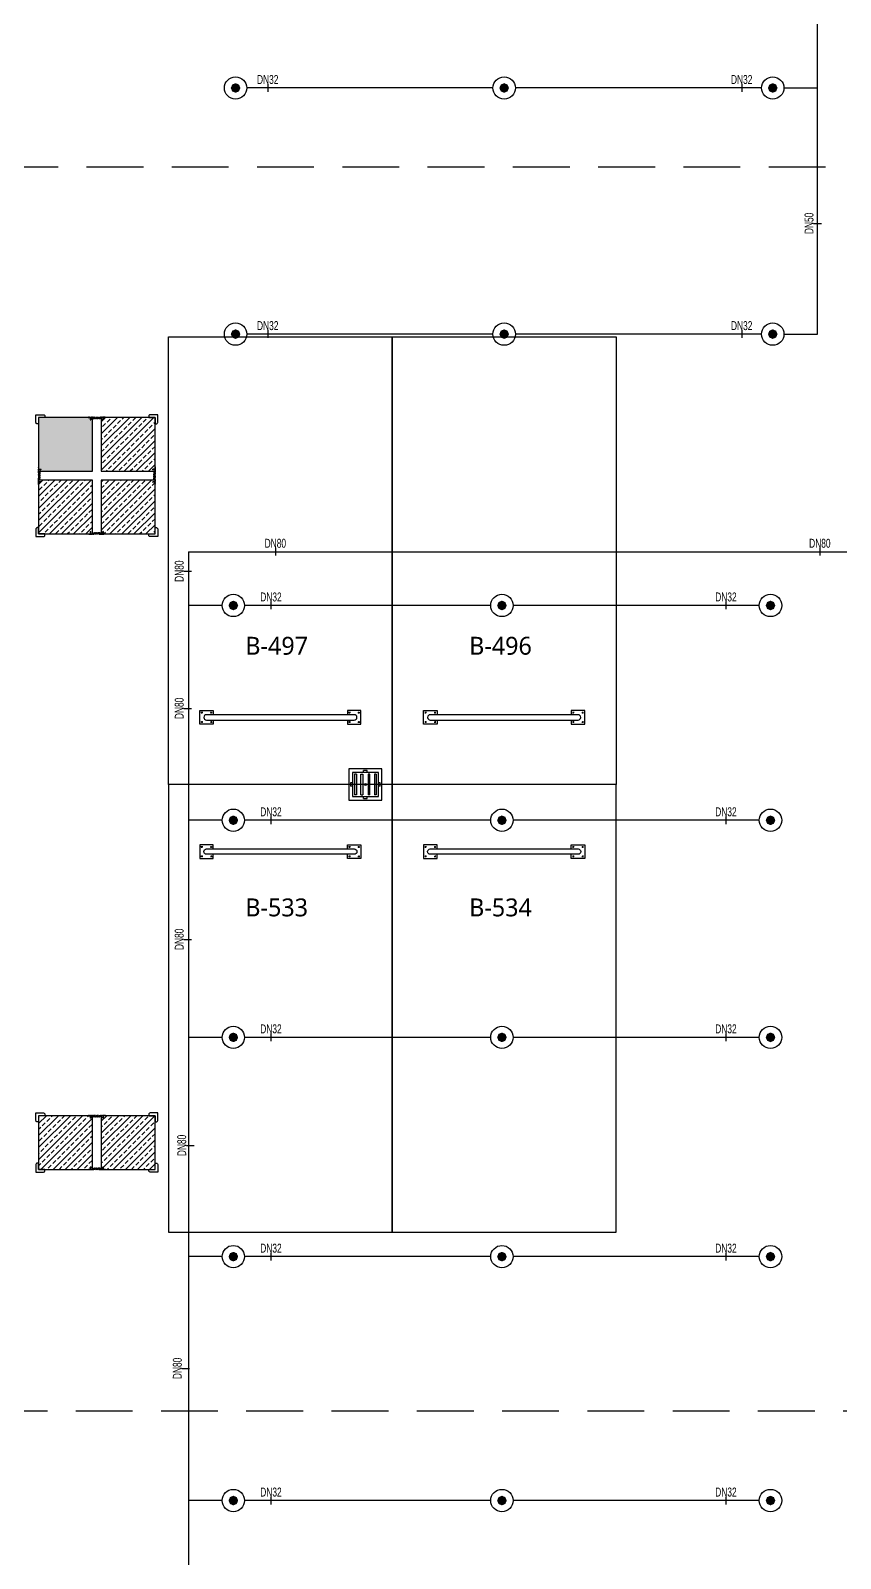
# Model space of a CAD drawing. Header units: millimetres. Extents: x -379292 to 1221486, y 92049 to 447512.
# Drawn here: x 351338 to 360384, y 156172 to 173242 of the extents above; entities that cross this region are included whole.
import ezdxf
from ezdxf.enums import TextEntityAlignment as Align

# ---------------------------------------------------------------- set-up
doc = ezdxf.new("R2010")
doc.units = ezdxf.units.MM
doc.linetypes.add('HIDDEN', pattern=[9.525, 6.35, -3.175])
for name, color, linetype in [('-M-YNGN-BORUID', 7, 'Continuous'), ('-M-YNGN-BORUUZUN', 7, 'Continuous'), ('-M-YNGN-BORUYUK', 7, 'Continuous'), ('-M-YNGN-SPR-YUK', 7, 'Continuous'), ('-M-YNGN-ZON4-CAP-', 7, 'Continuous'), ('-M-YNGN-ZON4-SPR-', 7, 'Continuous'), ('-M-YNGN-ZON6-CAP-', 7, 'Continuous'), ('-M-YNGN-ZON6-SPR-', 7, 'Continuous'), ('04_RAIN INLET', 51, 'Continuous'), ('05_DILATATION', 131, 'Continuous'), ('05_HATCH CONCRETE', 141, 'Continuous'), ('05_SYMBOL', 2, 'Continuous'), ('202-A-Y-MahalAd', 141, 'Continuous')]:
    doc.layers.add(name, color=color, linetype=linetype)
doc.layers.add('-M-YNGN-SPR-CAPCIZGI', color=188, linetype='Continuous', plot=False)
doc.layers.add('-M-YNGN-ZON4', color=3, linetype='SP', lineweight=30)
doc.layers.add('-M-YNGN-ZON6', color=2, linetype='SP', lineweight=30)
doc.styles.add('CIZGI', font='tahoma.ttf', dxfattribs={"width": 0.8, "oblique": 20})
doc.styles.add('HCAD', font='HCAD.SHX', dxfattribs={"width": 0.8, "height": 0.2})
doc.styles.add('PIPESIZE', font='hcad.shx', dxfattribs={"width": 0.8})
doc.styles.add('SPR-NOT', font='romans.shx')
doc.styles.get("Standard").update_dxf_attribs({"font": 'segoeuil.ttf'})
doc.linetypes.add('SP', pattern='A,2,-0.1,["SP",CIZGI,S=0.14,R=0.2,X=0,Y=-0.07],-0.255', length=2.355)
pattern_1 = [(225, (905000, -3e-07), (67.351921, -67.351921), []), (225, (904932.65, -3e-07), (67.351921, -67.351921), [47.625, -23.8125])]

# ---------------------------------------------------------------- blocks, each defined once
blk = doc.blocks.new('202_Vida')
at = {"color": 0, "linetype": 'ByBlock', "ltscale": 0.2}
for points in [[(1, 0), (-1, 0)], [(0, 1), (0, -1)]]:
    blk.add_lwpolyline(points, dxfattribs=at)
at = {"color": 0, "linetype": 'ByBlock'}
for radius in [0.42, 0.23, 0.155]:
    blk.add_circle((0, 0), radius, dxfattribs=at)
blk = doc.blocks.new('202_Stoper')
at = {"color": 0, "linetype": 'ByBlock'}
for points in [[(-750, -30), (-750, -75), (-900, -75), (-900, 75), (-750, 75), (-750, 30)], [(750, -30), (750, -75), (900, -75), (900, 75), (750, 75), (750, 30)]]:
    blk.add_lwpolyline(points, dxfattribs=at)
blk.add_lwpolyline([(825, -30, 1), (825, 30), (-825, 30, 1), (-825, -30)], format="xyb", close=True, dxfattribs=at)
at = {"color": 0, "linetype": 'ByBlock', "yscale": 10, "zscale": 10, "rotation": 180}
for p, xscale in [((-877, 53), -10), ((-772, 53), 10), ((772, 53), -10), ((877, 53), 10)]:
    blk.add_blockref('202_Vida', p, dxfattribs=dict(at, xscale=xscale))
at = {"color": 0, "linetype": 'ByBlock', "yscale": 10, "zscale": 10}
for p, xscale in [((-877, -52), 10), ((-772, -52), -10), ((772, -52), 10), ((877, -52), -10)]:
    blk.add_blockref('202_Vida', p, dxfattribs=dict(at, xscale=xscale))
blk = doc.blocks.new('202_Mahalblok')
at = {"color": 0, "linetype": 'ByBlock', "flags": 128}
blk.add_lwpolyline([(0, 0), (0, 5000), (2500, 5000), (2500, 0)], close=True, dxfattribs=at)
at = {"color": 252}
blk.add_blockref('202_Stoper', (1250, 750), dxfattribs=at)
at = {"color": 0, "linetype": 'ByBlock', "ltscale": 25}
blk.add_attdef('MAHALNO', text='', height=200, dxfattribs=at).set_placement((1209, 1390), align=Align.BOTTOM_CENTER)
blk = doc.blocks.new('202_Izgara')
at = {"color": 8, "ltscale": 25}
blk.add_circle((0, 0), 0.1, dxfattribs=at)
at = {"layer": '04_RAIN INLET', "color": 8}
for p, q in [((1.85, 1.75), (-1.85, 1.75)), ((-1.85, 1.75), (-1.85, -1.75)), ((1.85, -1.75), (1.85, 1.75)), ((1.45, 1.35), (-1.45, 1.35)), ((-1.45, 1.35), (-1.45, -1.35)), ((-1.2, 1.15), (-1.2, -1.15)), ((-1, 1.15), (-1.2, 1.15)), ((-1, 1.15), (-1, -1.15)), ((-0.5, -1.15), (-0.5, 1.15)), ((-0.5, 1.15), (-0.3, 1.15)), ((-0.3, 1.15), (-0.3, -1.15)), ((0.3, 1.15), (0.3, -1.15)), ((0.5, 1.15), (0.3, 1.15)), ((0.5, -1.15), (0.5, 1.15)), ((1, 1.15), (1, -1.15)), ((1.2, 1.15), (1, 1.15)), ((1.2, 1.15), (1.2, -1.15)), ((1.45, -1.35), (1.45, 1.35)), ((-1.45, -1.35), (1.45, -1.35)), ((-1, -1.15), (-1.2, -1.15)), ((-0.5, -1.15), (-0.3, -1.15)), ((0.5, -1.15), (0.3, -1.15)), ((1.2, -1.15), (1, -1.15)), ((-1.85, -1.75), (1.85, -1.75))]:
    blk.add_line(p, q, dxfattribs=at)
at = {"layer": '04_RAIN INLET', "color": 8, "ltscale": 50}
for p, q in [((-1.45, 0.2), (-1.65, 0.2)), ((0.2, 1.55), (-0.2, 1.55)), ((-0.2, 1.35), (-0.2, 1.55)), ((0.2, 1.35), (0.2, 1.55)), ((1.65, 0.2), (1.45, 0.2)), ((-1.45, -0.2), (-1.65, -0.2)), ((-0.2, -1.55), (-0.2, -1.35)), ((0.2, -1.55), (0.2, -1.35)), ((1.65, -0.2), (1.45, -0.2))]:
    blk.add_line(p, q, dxfattribs=at)
at = {"layer": '04_RAIN INLET', "color": 8, "ltscale": 50, "extrusion": (-2.89798e-21, 1.6744e-09, 1)}
for points in [[(-1.65, 0.2), (-1.65, -0.2)], [(1.65, -0.2), (1.65, 0.2)]]:
    blk.add_lwpolyline(points, dxfattribs=at)
at = {"layer": '04_RAIN INLET', "color": 8, "ltscale": 50, "extrusion": (-2.89798e-21, 1.6744e-09, 1), "elevation": 0}
blk.add_lwpolyline([(-0.2, -1.55), (0.2, -1.55)], dxfattribs=at)
blk = doc.blocks.new('DİLATASYON PROFİL')
at = {"color": 8}
for p, q in [((-48, 0), (-46, 2)), ((-48, 0), (-20, 0)), ((-46, 2), (-46, 2)), ((-23, 2), (-20, 2)), ((-23, 2), (-22, 0)), ((-19, 2), (-20, 1)), ((-20, 2), (-20, 1)), ((-20, 0), (12, 0)), ((-20, 0), (-20, 0)), ((-20, 0), (-20, 0)), ((-17, 2), (-19, 2)), ((-17, 2), (-18, 0)), ((12, -13), (12, 0)), ((12, -13), (12, 0)), ((20, 2), (21, 0)), ((22, 2), (21, 2)), ((21, 1), (21, 0)), ((21, -1), (21, 0)), ((23, 1), (23, 1)), ((24, -6), (23, 1)), ((24, 1), (24, 1)), ((24, 1), (24, 1)), ((25, 1), (25, 1)), ((25, 1), (25, 1)), ((26, 1), (26, 1)), ((26, 1), (26, 1)), ((27, 1), (27, 1)), ((27, 1), (27, 1)), ((28, 1), (28, 1)), ((28, 1), (28, 1)), ((29, 1), (29, 1)), ((29, 1), (29, 1)), ((30, 1), (30, 1)), ((30, 1), (30, 1)), ((31, 1), (31, 1)), ((31, 1), (31, 1)), ((32, 1), (32, 1)), ((32, 1), (32, 1)), ((33, 1), (33, 1)), ((33, 1), (33, 1)), ((34, 1), (34, 1)), ((34, 1), (34, 1)), ((35, 1), (35, 1)), ((35, 1), (35, 1)), ((36, 2), (36, 2)), ((36, 2), (36, 1)), ((38, 2), (36, 1)), ((36, 1), (36, 2)), ((36, 1), (36, 2)), ((38, 2), (38, 2)), ((38, 2), (38, 2)), ((38, 2), (38, 2)), ((39, 2), (38, 2)), ((39, 2), (38, 2)), ((40, 2), (39, 2)), ((39, 2), (39, 2)), ((40, 2), (41, 2)), ((41, 2), (42, 1)), ((41, 2), (41, 2)), ((43, 2), (42, 1)), ((43, 2), (43, 2)), ((43, 1), (43, 2)), ((43, 1), (43, 2)), ((44, 1), (44, 1)), ((45, 1), (45, 1)), ((45, 1), (45, 1)), ((46, 1), (46, 1)), ((46, 1), (46, 1)), ((47, 1), (47, 1)), ((47, 1), (47, 1)), ((48, 1), (48, 1)), ((48, 1), (48, 1)), ((49, 1), (49, 1)), ((49, 1), (49, 1)), ((50, 1), (50, 1)), ((50, 1), (50, 1)), ((51, 1), (51, 1)), ((51, 1), (51, 1)), ((52, 1), (52, 1)), ((52, 1), (52, 1)), ((53, 1), (53, 1)), ((53, 1), (53, 1)), ((54, 1), (54, 1)), ((54, 1), (54, 1)), ((55, 1), (55, 1)), ((55, 1), (55, 1)), ((56, 1), (56, 1)), ((57, 2), (57, 2)), ((57, 2), (58, 1)), ((57, 1), (57, 2)), ((57, 1), (57, 2)), ((59, 2), (58, 1)), ((59, 2), (59, 2)), ((59, 2), (59, 2)), ((59, 2), (59, 2)), ((60, 2), (59, 2)), ((60, 2), (59, 2)), ((60, 2), (61, 2)), ((61, 2), (62, 2)), ((61, 2), (61, 2)), ((63, 2), (62, 2)), ((63, 2), (64, 1)), ((64, 2), (64, 2)), ((64, 2), (64, 1)), ((64, 1), (64, 2)), ((64, 1), (64, 2)), ((65, 1), (65, 1)), ((66, 1), (66, 1)), ((66, 1), (66, 1)), ((67, 1), (67, 1)), ((67, 1), (67, 1)), ((68, 1), (68, 1)), ((68, 1), (68, 1)), ((69, 1), (69, 1)), ((69, 1), (69, 1)), ((70, 1), (70, 1)), ((70, 1), (70, 1)), ((71, 1), (71, 1)), ((71, 1), (71, 1)), ((72, 1), (72, 1)), ((72, 1), (72, 1)), ((73, 1), (73, 1)), ((73, 1), (73, 1)), ((74, 1), (74, 1)), ((74, 1), (74, 1)), ((75, 1), (75, 1)), ((75, 1), (75, 1)), ((76, -6), (77, 1)), ((76, 1), (76, 1)), ((76, 1), (76, 1)), ((77, 1), (77, 1)), ((77, 1), (77, 1)), ((78, 2), (79, 2)), ((80, 2), (79, 0)), ((79, 1), (79, 0)), ((79, -1), (79, 1)), ((88, -13), (88, 0)), ((120, 0), (88, 0)), ((88, -13), (88, 0)), ((148, 0), (88, 0)), ((117, 2), (119, 2)), ((117, 2), (118, 0)), ((119, 2), (120, 1)), ((123, 2), (120, 2)), ((120, 2), (120, 1)), ((120, 0), (120, 0)), ((120, 0), (120, 0)), ((140, 0), (120, 0)), ((123, 2), (122, 0)), ((146, 2), (146, 2)), ((148, 0), (146, 2)), ((-22, -20), (-23, -21)), ((-22, -20), (-23, -21)), ((-23, -21), (-22, -22)), ((-23, -21), (-22, -22)), ((-23, -22), (-23, -23)), ((-22, -22), (-23, -22)), ((-23, -22), (-23, -23)), ((-22, -22), (-23, -22)), ((-23, -23), (-22, -23)), ((-22, -23), (-23, -23)), ((-23, -23), (-23, -24)), ((-23, -23), (-22, -23)), ((-22, -23), (-23, -23)), ((-23, -23), (-23, -24)), ((-23, -24), (-22, -25)), ((-23, -24), (-22, -25)), ((-22, 0), (-18, 0)), ((-22, -3), (-22, 0)), ((-22, 0), (-18, 0)), ((-22, -3), (-22, 0)), ((-22, -3), (-18, -3)), ((-22, -3), (-18, -3)), ((-21, -6), (-22, -6)), ((-22, -6), (-22, -7)), ((-21, -6), (-22, -6)), ((-22, -6), (-22, -7)), ((-22, -7), (-21, -7)), ((-21, -7), (-22, -7)), ((-22, -7), (-22, -9)), ((-22, -7), (-21, -7)), ((-21, -7), (-22, -7)), ((-22, -7), (-22, -9)), ((-22, -9), (-21, -9)), ((-21, -9), (-22, -9)), ((-22, -9), (-22, -10)), ((-22, -9), (-21, -9)), ((-21, -9), (-22, -9)), ((-22, -9), (-22, -10)), ((-22, -10), (-21, -11)), ((-22, -10), (-21, -11)), ((-21, -11), (-22, -11)), ((-22, -11), (-22, -12)), ((-21, -11), (-22, -11)), ((-22, -11), (-22, -12)), ((-22, -12), (-21, -13)), ((-22, -12), (-21, -13)), ((-21, -13), (-22, -13)), ((-22, -13), (-22, -14)), ((-21, -13), (-22, -13)), ((-22, -13), (-22, -14)), ((-21, -14), (-22, -14)), ((-22, -14), (-21, -14)), ((-21, -14), (-22, -14)), ((-22, -14), (-22, -16)), ((-21, -14), (-22, -14)), ((-22, -14), (-21, -14)), ((-21, -14), (-22, -14)), ((-22, -14), (-22, -16)), ((-22, -16), (-21, -16)), ((-21, -16), (-22, -16)), ((-22, -16), (-22, -17)), ((-22, -16), (-21, -16)), ((-21, -16), (-22, -16)), ((-22, -16), (-22, -17)), ((-22, -17), (-21, -18)), ((-22, -17), (-21, -18)), ((-21, -18), (-22, -18)), ((-22, -18), (-22, -19)), ((-21, -18), (-22, -18)), ((-22, -18), (-22, -19)), ((-22, -19), (-22, -20)), ((-22, -19), (-22, -20)), ((-22, -20), (-22, -20)), ((-22, -20), (-22, -20)), ((-22, -25), (-21, -25)), ((-22, -25), (-21, -25)), ((-21, -3), (-21, -3)), ((-21, -3), (-21, -6)), ((-21, -6), (-21, -3)), ((-21, -25), (-20, -3)), ((-21, -3), (-21, -3)), ((-21, -3), (-21, -6)), ((-21, -6), (-21, -3)), ((-21, -25), (-20, -3)), ((-21, -7), (-21, -7)), ((-21, -7), (-21, -7)), ((-19, -12), (-21, -14)), ((-19, -12), (-21, -14)), ((-19, -13), (-21, -14)), ((-19, -13), (-21, -14)), ((-19, -16), (-21, -18)), ((-19, -16), (-21, -17)), ((-19, -16), (-21, -18)), ((-19, -16), (-21, -17)), ((-19, -19), (-21, -21)), ((-19, -19), (-21, -21)), ((-19, -20), (-21, -21)), ((-19, -20), (-21, -21)), ((-19, -23), (-21, -25)), ((-19, -23), (-21, -25)), ((-19, -23), (-21, -25)), ((-19, -23), (-21, -25)), ((-21, -25), (-21, -25)), ((-20, -27), (-21, -25)), ((-21, -25), (-21, -25)), ((-20, -27), (-21, -25)), ((-19, -25), (-20, -3)), ((-19, -25), (-20, -3)), ((-20, -5), (-20, -6)), ((-20, -5), (-20, -6)), ((-20, -6), (-20, -6)), ((-20, -6), (-20, -6)), ((-19, -9), (-20, -10)), ((-19, -9), (-20, -10)), ((-19, -9), (-20, -10)), ((-19, -9), (-20, -10)), ((-20, -27), (-18, -25)), ((-20, -27), (-18, -25)), ((-18, -3), (-19, -3)), ((-19, -3), (-19, -6)), ((-18, -3), (-19, -3)), ((-19, -3), (-19, -6)), ((-19, -6), (-18, -6)), ((-19, -6), (-18, -6)), ((-19, -7), (-18, -7)), ((-18, -7), (-19, -7)), ((-19, -7), (-18, -7)), ((-18, -7), (-19, -7)), ((-19, -9), (-18, -9)), ((-18, -9), (-19, -9)), ((-19, -9), (-18, -9)), ((-18, -9), (-19, -9)), ((-18, -10), (-19, -11)), ((-18, -10), (-19, -11)), ((-19, -11), (-18, -11)), ((-19, -11), (-18, -11)), ((-18, -12), (-19, -13)), ((-18, -12), (-19, -13)), ((-19, -13), (-18, -13)), ((-19, -13), (-18, -13)), ((-19, -25), (-18, -25)), ((-19, -25), (-18, -25)), ((-18, -3), (-18, 0)), ((-18, -3), (-18, 0)), ((-18, -5), (-18, -3)), ((-18, -5), (-18, -3)), ((-18, -6), (-18, -5)), ((-18, -5), (-18, -5)), ((-18, -6), (-18, -5)), ((-18, -5), (-18, -5)), ((-18, -6), (-18, -7)), ((-18, -6), (-18, -7)), ((-18, -7), (-18, -9)), ((-18, -7), (-18, -9)), ((-18, -9), (-18, -10)), ((-18, -9), (-18, -9)), ((-18, -9), (-18, -10)), ((-18, -9), (-18, -9)), ((-18, -11), (-18, -11)), ((-18, -11), (-18, -12)), ((-18, -11), (-18, -11)), ((-18, -11), (-18, -12)), ((-18, -13), (-18, -14)), ((-18, -13), (-18, -14)), ((-18, -14), (-18, -16)), ((-18, -14), (-18, -14)), ((-18, -14), (-18, -14)), ((-18, -14), (-18, -16)), ((-18, -14), (-18, -14)), ((-18, -14), (-18, -14)), ((-18, -16), (-17, -16)), ((-18, -16), (-18, -16)), ((-18, -16), (-17, -16)), ((-18, -16), (-18, -16)), ((-17, -17), (-18, -18)), ((-17, -17), (-18, -18)), ((-18, -18), (-17, -18)), ((-18, -18), (-17, -18)), ((-17, -19), (-18, -20)), ((-17, -19), (-18, -20)), ((-18, -20), (-17, -20)), ((-18, -20), (-17, -20)), ((-17, -21), (-18, -22)), ((-17, -21), (-18, -22)), ((-18, -22), (-17, -22)), ((-18, -22), (-17, -22)), ((-18, -23), (-17, -23)), ((-17, -23), (-18, -23)), ((-18, -23), (-17, -23)), ((-17, -23), (-18, -23)), ((-17, -24), (-18, -25)), ((-17, -24), (-18, -25)), ((-18, -25), (-18, -25)), ((-18, -25), (-18, -25)), ((-17, -16), (-17, -17)), ((-17, -16), (-17, -17)), ((-17, -18), (-17, -19)), ((-17, -18), (-17, -19)), ((-17, -20), (-17, -21)), ((-17, -20), (-17, -21)), ((-17, -22), (-17, -23)), ((-17, -22), (-17, -23)), ((-17, -23), (-17, -24)), ((-17, -23), (-17, -24)), ((12, -13), (21, -13)), ((19, -2), (19, -1)), ((19, -8), (19, -8)), ((20, -3), (21, -3)), ((21, -1), (21, -3)), ((22, -12), (21, -7)), ((21, -13), (21, -9)), ((22, -12), (24, -7)), ((24, -5), (24, 0)), ((25, -6), (24, -6)), ((26, -6), (24, -6)), ((24, -7), (25, -7)), ((26, -7), (24, -7)), ((24, -12), (24, -8)), ((25, -8), (24, -8)), ((34, -12), (24, -12)), ((25, -5), (25, -4)), ((28, -4), (25, -4)), ((25, -10), (25, -8)), ((28, -10), (25, -10)), ((26, -4), (27, -4)), ((26, -6), (26, -5)), ((26, -9), (26, -7)), ((27, -9), (26, -9)), ((27, -9), (27, -4)), ((28, -10), (28, -4)), ((30, -10), (30, -4)), ((32, -4), (30, -4)), ((32, -10), (30, -10)), ((31, -4), (31, -8)), ((32, -4), (31, -4)), ((31, -8), (31, -10)), ((31, -10), (32, -10)), ((31, -10), (32, -10)), ((32, -4), (32, -5)), ((32, -4), (32, -6)), ((32, -6), (34, -6)), ((32, -8), (32, -10)), ((34, -8), (32, -8)), ((32, -10), (32, -8)), ((32, -10), (32, -8)), ((34, -6), (33, -6)), ((33, -8), (34, -8)), ((34, 0), (34, -5)), ((34, -6), (34, -2)), ((34, -8), (34, -12)), ((36, -7), (36, -5)), ((43, -7), (43, -5)), ((45, -6), (45, 0)), ((45, -6), (45, -2)), ((46, -6), (45, -6)), ((46, -6), (45, -6)), ((45, -8), (46, -8)), ((46, -8), (45, -8)), ((45, -12), (45, -9)), ((55, -12), (45, -12)), ((46, -6), (46, -4)), ((46, -4), (48, -4)), ((49, -4), (46, -4)), ((46, -6), (46, -4)), ((46, -10), (46, -8)), ((46, -10), (46, -8)), ((46, -10), (46, -9)), ((48, -10), (46, -10)), ((49, -10), (46, -10)), ((48, -4), (48, -8)), ((48, -8), (48, -10)), ((49, -10), (49, -4)), ((53, -4), (51, -4)), ((51, -10), (51, -4)), ((53, -10), (51, -10)), ((52, -4), (52, -8)), ((54, -4), (52, -4)), ((52, -8), (52, -10)), ((52, -10), (54, -10)), ((53, -4), (53, -6)), ((54, -4), (54, -5)), ((55, -6), (54, -6)), ((55, -6), (54, -6)), ((54, -8), (55, -8)), ((55, -8), (54, -8)), ((54, -10), (54, -8)), ((53, -9), (53, -10)), ((55, 0), (55, -6)), ((55, -6), (55, -2)), ((55, -9), (55, -12)), ((57, -7), (57, -5)), ((64, -7), (64, -5)), ((66, -6), (66, 0)), ((66, -6), (66, -2)), ((68, -6), (66, -6)), ((67, -6), (66, -6)), ((66, -8), (68, -8)), ((67, -8), (66, -8)), ((66, -12), (66, -9)), ((76, -12), (66, -12)), ((68, -6), (68, -4)), ((68, -4), (69, -4)), ((70, -4), (68, -4)), ((68, -6), (68, -4)), ((68, -10), (68, -8)), ((68, -10), (68, -8)), ((68, -10), (68, -9)), ((69, -10), (68, -10)), ((70, -10), (68, -10)), ((69, -4), (69, -8)), ((69, -8), (69, -10)), ((70, -10), (70, -4)), ((75, -4), (72, -4)), ((72, -10), (72, -4)), ((75, -10), (72, -10)), ((73, -10), (73, -5)), ((74, -5), (73, -5)), ((73, -10), (74, -10)), ((74, -7), (74, -5)), ((74, -7), (76, -7)), ((74, -9), (74, -8)), ((74, -8), (76, -8)), ((75, -4), (75, -6)), ((76, -6), (75, -6)), ((75, -8), (76, -8)), ((75, -9), (75, -10)), ((76, 0), (76, -6)), ((78, -12), (76, -8)), ((76, -9), (76, -12)), ((78, -12), (79, -8)), ((79, -2), (79, -3)), ((80, -3), (79, -3)), ((79, -13), (79, -9)), ((88, -13), (79, -13)), ((81, -2), (81, -1)), ((81, -8), (81, -9)), ((118, -16), (117, -16)), ((117, -16), (117, -17)), ((118, -16), (117, -16)), ((117, -16), (117, -17)), ((117, -17), (118, -18)), ((117, -17), (118, -18)), ((118, -18), (117, -18)), ((117, -18), (117, -19)), ((118, -18), (117, -18)), ((117, -18), (117, -19)), ((117, -19), (118, -20)), ((117, -19), (118, -20)), ((118, -20), (117, -20)), ((117, -20), (117, -21)), ((118, -20), (117, -20)), ((117, -20), (117, -21)), ((117, -21), (118, -22)), ((117, -21), (118, -22)), ((117, -22), (117, -23)), ((118, -22), (117, -22)), ((117, -22), (117, -23)), ((118, -22), (117, -22)), ((117, -23), (118, -23)), ((118, -23), (117, -23)), ((117, -23), (117, -24)), ((117, -23), (118, -23)), ((118, -23), (117, -23)), ((117, -23), (117, -24)), ((117, -24), (118, -25)), ((117, -24), (118, -25)), ((118, 0), (122, 0)), ((118, -3), (118, 0)), ((118, 0), (122, 0)), ((118, -3), (118, 0)), ((118, -3), (119, -3)), ((118, -3), (122, -3)), ((118, -6), (118, -3)), ((118, -3), (119, -3)), ((118, -3), (122, -3)), ((118, -6), (118, -3)), ((119, -6), (118, -6)), ((118, -6), (118, -7)), ((119, -6), (118, -6)), ((118, -6), (118, -7)), ((118, -7), (119, -7)), ((118, -7), (118, -7)), ((119, -7), (118, -7)), ((118, -7), (118, -9)), ((118, -7), (119, -7)), ((118, -7), (118, -7)), ((119, -7), (118, -7)), ((118, -7), (118, -9)), ((118, -9), (119, -9)), ((119, -9), (118, -9)), ((118, -9), (118, -10)), ((118, -9), (119, -9)), ((119, -9), (118, -9)), ((118, -9), (118, -10)), ((118, -10), (119, -11)), ((118, -10), (119, -11)), ((119, -11), (118, -11)), ((118, -11), (118, -12)), ((119, -11), (118, -11)), ((118, -11), (118, -12)), ((118, -12), (119, -13)), ((118, -12), (119, -13)), ((119, -13), (118, -13)), ((118, -13), (118, -14)), ((119, -13), (118, -13)), ((118, -13), (118, -14)), ((118, -14), (118, -14)), ((118, -14), (118, -14)), ((118, -14), (118, -16)), ((118, -14), (118, -14)), ((118, -14), (118, -14)), ((118, -14), (118, -14)), ((118, -14), (118, -16)), ((118, -14), (118, -14)), ((118, -16), (118, -16)), ((118, -16), (118, -16)), ((121, -23), (118, -25)), ((121, -23), (118, -25)), ((118, -25), (119, -25)), ((118, -25), (118, -25)), ((120, -27), (118, -25)), ((118, -25), (119, -25)), ((118, -25), (118, -25)), ((120, -27), (118, -25)), ((119, -3), (119, -6)), ((119, -25), (120, -3)), ((119, -3), (119, -6)), ((119, -25), (120, -3)), ((120, -6), (119, -6)), ((120, -6), (119, -6)), ((120, -9), (119, -10)), ((120, -9), (119, -10)), ((120, -9), (119, -10)), ((120, -9), (119, -10)), ((121, -12), (119, -14)), ((121, -12), (119, -14)), ((121, -13), (119, -14)), ((121, -13), (119, -14)), ((121, -16), (119, -18)), ((121, -16), (119, -17)), ((121, -16), (119, -18)), ((121, -16), (119, -17)), ((121, -19), (119, -21)), ((121, -19), (119, -21)), ((121, -20), (119, -21)), ((121, -20), (119, -21)), ((121, -23), (119, -25)), ((121, -23), (119, -25)), ((121, -25), (120, -3)), ((121, -25), (120, -3)), ((120, -5), (120, -6)), ((120, -5), (120, -6)), ((120, -27), (121, -25)), ((120, -27), (121, -25)), ((121, -3), (121, -3)), ((121, -3), (121, -6)), ((121, -5), (121, -3)), ((121, -3), (121, -3)), ((121, -3), (121, -6)), ((121, -5), (121, -3)), ((121, -6), (121, -5)), ((121, -5), (121, -5)), ((121, -6), (121, -5)), ((121, -5), (121, -5)), ((121, -6), (122, -6)), ((121, -6), (122, -6)), ((121, -8), (122, -7)), ((122, -7), (121, -8)), ((121, -8), (122, -7)), ((122, -7), (121, -8)), ((121, -9), (122, -9)), ((121, -9), (121, -9)), ((122, -9), (121, -9)), ((121, -9), (122, -9)), ((121, -9), (121, -9)), ((122, -9), (121, -9)), ((122, -10), (121, -11)), ((122, -10), (121, -11)), ((121, -11), (122, -11)), ((121, -11), (121, -11)), ((121, -11), (122, -11)), ((121, -11), (121, -11)), ((122, -12), (121, -13)), ((122, -12), (121, -13)), ((121, -13), (122, -13)), ((121, -13), (122, -13)), ((121, -14), (122, -14)), ((122, -14), (121, -14)), ((121, -14), (122, -14)), ((122, -14), (121, -14)), ((121, -16), (122, -16)), ((122, -16), (121, -16)), ((121, -16), (122, -16)), ((122, -16), (121, -16)), ((122, -17), (121, -18)), ((122, -17), (121, -18)), ((121, -18), (122, -18)), ((121, -18), (122, -18)), ((121, -25), (121, -25)), ((121, -25), (122, -25)), ((121, -25), (121, -25)), ((121, -25), (122, -25)), ((122, -3), (122, 0)), ((122, -3), (122, 0)), ((122, -6), (122, -7)), ((122, -6), (122, -7)), ((122, -7), (122, -9)), ((122, -7), (122, -9)), ((122, -9), (122, -10)), ((122, -9), (122, -10)), ((122, -11), (122, -12)), ((122, -11), (122, -12)), ((122, -13), (122, -14)), ((122, -13), (122, -14)), ((122, -14), (122, -16)), ((122, -14), (122, -16)), ((122, -16), (122, -17)), ((122, -16), (122, -17)), ((122, -18), (122, -19)), ((122, -18), (122, -19)), ((122, -19), (122, -20)), ((122, -19), (122, -20)), ((122, -20), (122, -20)), ((122, -20), (123, -21)), ((122, -20), (122, -20)), ((122, -20), (123, -21)), ((123, -21), (122, -22)), ((123, -21), (122, -22)), ((122, -22), (123, -22)), ((122, -22), (123, -22)), ((122, -23), (123, -23)), ((123, -23), (122, -23)), ((122, -23), (123, -23)), ((123, -23), (122, -23)), ((123, -24), (122, -25)), ((123, -24), (122, -25)), ((123, -22), (123, -23)), ((123, -22), (123, -23)), ((123, -23), (123, -24)), ((123, -23), (123, -24))]:
    blk.add_line(p, q, dxfattribs=at)
for centre, radius, start, end in [((-45, 1), 1.3, 64.6683, 126.1289), ((-44, 3), 1.3, 244.6683, 295.3317), ((-43, 1), 1.3, 64.6683, 115.3317), ((-42, 3), 1.3, 244.6683, 295.3317), ((-40, 1), 1.3, 64.6683, 115.3317), ((-39, 3), 1.3, 244.6683, 295.3317), ((-38, 1), 1.3, 64.6683, 115.3317), ((-37, 3), 1.3, 244.6683, 295.3317), ((-36, 1), 1.3, 64.6683, 115.3317), ((-35, 3), 1.3, 244.6683, 295.3317), ((-34, 1), 1.3, 64.6683, 115.3317), ((-33, 3), 1.3, 244.6683, 295.3317), ((-32, 1), 1.3, 64.6683, 115.3317), ((-30, 3), 1.3, 244.6683, 295.3317), ((-29, 1), 1.3, 64.6683, 115.3317), ((-28, 3), 1.3, 244.6683, 295.3317), ((-27, 1), 1.3, 64.6683, 115.3317), ((-26, 3), 1.3, 244.6683, 295.3317), ((-25, 1), 1.3, 64.6683, 115.3317), ((-24, 3), 1.3, 244.6683, 295.3317), ((-23, 1), 1.3, 64.6683, 115.3317), ((-22, 3), 1.3, 244.6683, 295.3317), ((-20, 1), 1.3, 64.6683, 115.3317), ((-19, 3), 1.3, 244.6683, 295.3317), ((-18, 1), 1.3, 64.6683, 115.3317), ((-17, 3), 1.3, 244.6683, 295.3317), ((-16, 1), 1.3, 64.6683, 115.3317), ((-15, 3), 1.3, 244.6683, 295.3317), ((-14, 1), 1.3, 64.6683, 115.3317), ((-13, 3), 1.3, 244.6683, 295.3317), ((-12, 1), 1.3, 64.6683, 115.3317), ((-10, 3), 1.3, 244.6683, 295.3317), ((-9, 1), 1.3, 64.6683, 115.3317), ((-8, 3), 1.3, 244.6683, 295.3317), ((-7, 1), 1.3, 64.6683, 115.3317), ((-6, 1), 1.3, 64.6683, 115.3317), ((-5, 3), 1.3, 244.6683, 295.3317), ((-4, 1), 1.3, 64.6683, 115.3317), ((-3, 3), 1.3, 244.6683, 295.3317), ((-2, 1), 1.3, 64.6683, 115.3317), ((-1, 3), 1.3, 244.6683, 295.3317), ((1, 1), 1.3, 64.6683, 115.3317), ((2, 3), 1.3, 244.6683, 295.3317), ((3, 1), 1.3, 64.6683, 115.3317), ((4, 3), 1.3, 244.6683, 295.3317), ((5, 1), 1.3, 64.6683, 115.3317), ((6, 3), 1.3, 244.6683, 295.3317), ((7, 1), 1.3, 64.6683, 115.3317), ((8, 3), 1.3, 244.6683, 295.3317), ((9, 1), 1.3, 64.6683, 115.3317), ((11, 3), 1.3, 244.6683, 295.3317), ((12, 1), 1.3, 64.6683, 115.3317), ((13, 3), 1.3, 244.6683, 295.3317), ((14, 1), 1.3, 64.6683, 115.3317), ((15, 3), 1.3, 244.6683, 295.3317), ((16, 1), 1.3, 64.6683, 115.3317), ((17, 3), 1.3, 244.6683, 295.3317), ((18, 1), 1.3, 63.2691, 115.3317), ((20, 3), 1.3, 244.6683, 288.3764), ((21, 2), 0.381, 90.8255, 269.3453), ((20, -1), 1.61, 330.6457, 24.0465), ((22, 1), 0.55, 357.34, 90), ((23, 1), 0.16, 40.5, 139.5), ((23, 1), 0.16, 141.0253, 263.0349), ((23, -1), 1.2, 25.7871, 83.0349), ((24, 1), 0.16, 40.5, 139.5), ((25, 1), 0.16, 40.5, 139.5), ((26, 1), 0.16, 40.5, 139.5), ((27, 1), 0.16, 40.5, 139.5), ((28, 1), 0.16, 40.5, 139.5), ((29, 1), 0.16, 40.5, 139.5), ((30, 1), 0.16, 40.5, 139.5), ((31, 1), 0.16, 40.5, 139.5), ((32, 1), 0.16, 40.5, 139.5), ((33, 1), 0.16, 40.5, 139.5), ((34, 1), 0.16, 40.5, 139.5), ((37, -2), 3, 110.9248, 180), ((35, -1), 1.2, 93.7255, 146.441), ((35, 1), 0.16, 273.7255, 40.5), ((35, 1), 0.16, 273.7255, 276.016), ((39, -8), 10, 110.7934, 110.9248), ((39, -8), 10, 69.0752, 69.2066), ((42, -2), 3, 0, 69.0752), ((44, 1), 0.16, 40.5, 139.5), ((44, -1), 1.2, 25.7871, 64.9325), ((45, 1), 0.16, 40.5, 139.5), ((46, 1), 0.16, 40.5, 139.5), ((47, 1), 0.16, 40.5, 139.5), ((48, 1), 0.16, 40.5, 139.5), ((49, 1), 0.16, 40.5, 139.5), ((50, 1), 0.16, 40.5, 139.5), ((51, 1), 0.16, 40.5, 139.5), ((52, 1), 0.16, 40.5, 139.5), ((53, 1), 0.16, 40.5, 139.5), ((54, 1), 0.16, 40.5, 139.5), ((55, 1), 0.16, 40.5, 139.5), ((58, -2), 3, 110.9248, 180), ((56, -1), 1.2, 93.7255, 146.441), ((56, 0), 0.16, 273.7255, 40.5), ((61, -8), 10, 110.7934, 110.9248), ((61, -8), 10, 69.0752, 69.2066), ((63, -2), 3, 0, 69.0752), ((66, 1), 0.16, 40.5, 139.5), ((67, 1), 0.16, 40.5, 139.5), ((65, -1), 1.2, 25.7871, 64.9325), ((68, 1), 0.16, 40.5, 139.5), ((69, 1), 0.16, 40.5, 139.5), ((70, 1), 0.16, 40.5, 139.5), ((71, 1), 0.16, 40.5, 139.5), ((72, 1), 0.16, 40.5, 139.5), ((73, 1), 0.16, 40.5, 139.5), ((74, 1), 0.16, 40.5, 139.5), ((75, 1), 0.16, 40.5, 139.5), ((76, 1), 0.16, 40.5, 139.5), ((77, 1), 0.16, 40.5, 139.5), ((77, -1), 1.2, 93.7255, 146.441), ((78, 1), 0.55, 90, 182.66), ((77, 0), 0.16, 273.7255, 40.5), ((77, 0), 0.16, 273.7255, 276.016), ((79, 1), 0.381, 270.6547, 89.1745), ((80, 1), 1.3, 64.6683, 99.3419), ((82, 3), 1.3, 244.6683, 295.3317), ((83, 1), 1.3, 64.6683, 115.3317), ((84, 3), 1.3, 244.6683, 295.3317), ((85, 1), 1.3, 64.6683, 115.3317), ((86, 3), 1.3, 244.6683, 295.3317), ((87, 1), 1.3, 64.6683, 115.3317), ((88, 3), 1.3, 244.6683, 295.3317), ((89, 1), 1.3, 64.6683, 115.3317), ((90, 3), 1.3, 244.6683, 295.3317), ((92, 1), 1.3, 64.6683, 115.3317), ((93, 3), 1.3, 244.6683, 295.3317), ((94, 1), 1.3, 64.6683, 115.3317), ((95, 3), 1.3, 244.6683, 295.3317), ((96, 1), 1.3, 64.6683, 115.3317), ((97, 3), 1.3, 244.6683, 295.3317), ((98, 1), 1.3, 64.6683, 115.3317), ((99, 3), 1.3, 244.6683, 295.3317), ((100, 1), 1.3, 64.6683, 115.3317), ((102, 3), 1.3, 244.6683, 295.3317), ((103, 1), 1.3, 64.6683, 115.3317), ((104, 3), 1.3, 244.6683, 295.3317), ((105, 1), 1.3, 64.6683, 115.3317), ((106, 3), 1.3, 244.6683, 295.3317), ((107, 1), 1.3, 64.6683, 115.3317), ((108, 3), 1.3, 244.6683, 295.3317), ((109, 1), 1.3, 64.6683, 115.3317), ((111, 3), 1.3, 244.6683, 295.3317), ((112, 1), 1.3, 64.6683, 115.3317), ((113, 3), 1.3, 244.6683, 295.3317), ((114, 1), 1.3, 64.6683, 115.3317), ((115, 3), 1.3, 244.6683, 295.3317), ((116, 1), 1.3, 64.6683, 115.3317), ((117, 3), 1.3, 244.6683, 295.3317), ((118, 1), 1.3, 64.6683, 115.3317), ((119, 3), 1.3, 244.6683, 295.3317), ((121, 1), 1.3, 64.6683, 115.3317), ((122, 3), 1.3, 244.6683, 295.3317), ((123, 1), 1.3, 64.6683, 115.3317), ((124, 3), 1.3, 244.6683, 295.3317), ((125, 1), 1.3, 64.6683, 115.3317), ((126, 3), 1.3, 244.6683, 295.3317), ((127, 1), 1.3, 64.6683, 115.3317), ((128, 3), 1.3, 244.6683, 295.3317), ((129, 1), 1.3, 64.6683, 115.3317), ((131, 3), 1.3, 244.6683, 295.3317), ((132, 1), 1.3, 64.6683, 115.3317), ((133, 3), 1.3, 244.6683, 295.3317), ((134, 1), 1.3, 64.6683, 115.3317), ((135, 3), 1.3, 244.6683, 295.3317), ((136, 1), 1.3, 64.6683, 115.3317), ((137, 3), 1.3, 244.6683, 295.3317), ((138, 1), 1.3, 64.6683, 115.3317), ((139, 3), 1.3, 244.6683, 295.3317), ((141, 1), 1.3, 64.6683, 115.3317), ((142, 3), 1.3, 244.6683, 295.3317), ((143, 1), 1.3, 64.6683, 115.3317), ((144, 3), 1.3, 244.6683, 295.3317), ((145, 1), 1.3, 53.8711, 115.3317), ((-20, -3), 0.25, 2.8081, 91), ((-20, -3), 0.25, 89, 162.832), ((-20, -3), 0.25, 2.8081, 91), ((-20, -3), 0.25, 89, 162.832), ((18, -5), 4.15, 55.3598, 304.6402), ((18, -5), 4.29, 79.8358, 271.4513), ((18, -8), 0.825, 266.6901, 0), ((19, -1), 0.55, 0, 79.8358), ((20, -2), 0.55, 180, 270), ((20, -8), 0.954, 36.5523, 167.7728), ((21, -1), 0.6, 235.3598, 0), ((21, -9), 0.6, 0, 124.6402), ((22, -12), 0.364, 205.1184, 277.8355), ((24, -5), 0.25, 180, 270), ((24, -6), 0.55, 197.1305, 270), ((24, -8), 0.25, 90, 180), ((25, -5), 0.25, 270, 0), ((25, -8), 0.25, 0, 90), ((26, -5), 0.33, 90, 180), ((26, -9), 0.33, 180, 270), ((33, -5), 0.25, 180, 270), ((33, -8), 0.25, 90, 180), ((34, -5), 0.25, 270, 0), ((34, -8), 0.25, 0, 90), ((22, -12), 12.6, 0.0577, 16.2025), ((39, -1), 11.8, 246.209, 293.7816), ((39, -5), 3.75, 0, 180), ((39, -7), 3.75, 180, 0), ((57, -12), 12.6, 163.7975, 179.9423), ((45, -6), 0.25, 180, 270), ((45, -9), 0.25, 90, 180), ((46, -6), 0.25, 270, 0), ((46, -9), 0.25, 0, 90), ((54, -5), 0.25, 180, 270), ((54, -6), 0.25, 180, 270), ((54, -9), 0.25, 90, 180), ((55, -5), 0.25, 270, 0), ((55, -6), 0.25, 270, 0), ((55, -9), 0.25, 0, 90), ((43, -12), 12.6, 0.0577, 16.2025), ((61, -1), 11.8, 246.209, 293.7816), ((61, -5), 3.75, 0, 180), ((61, -7), 3.75, 180, 0), ((78, -12), 12.6, 163.7975, 179.9423), ((66, -6), 0.25, 180, 270), ((66, -9), 0.25, 90, 180), ((67, -6), 0.25, 270, 0), ((67, -9), 0.25, 0, 90), ((74, -5), 0.33, 0, 90), ((74, -9), 0.33, 270, 0), ((75, -6), 0.25, 180, 270), ((75, -9), 0.25, 90, 180), ((76, -6), 0.55, 270, 342.8695), ((76, -6), 0.25, 270, 0), ((76, -9), 0.25, 0, 90), ((78, -12), 0.364, 262.1645, 334.8816), ((80, -1), 1.61, 155.9535, 209.3543), ((79, -1), 0.6, 180, 304.6402), ((80, -8), 0.954, 12.2272, 143.4477), ((79, -9), 0.6, 55.3598, 180), ((82, -5), 4.15, 235.3598, 124.6402), ((80, -2), 0.55, 270, 0), ((82, -5), 4.29, 268.5487, 100.1642), ((81, -1), 0.55, 100.1642, 180), ((82, -9), 0.825, 180, 273.3099), ((120, -3), 0.25, 2.8081, 91), ((120, -3), 0.25, 89, 162.832), ((120, -3), 0.25, 2.8081, 91), ((120, -3), 0.25, 89, 162.832)]:
    blk.add_arc(centre, radius, start, end, dxfattribs=at)
blk = doc.blocks.new('bariyer')
at = {"color": 8, "ltscale": 25}
blk.add_lwpolyline([(0, -70), (15, -70, 0.414214), (30, -55), (30, 30), (-55, 30, 0.414214), (-70, 15), (-70, 0), (0, 0)], format="xyb", close=True, dxfattribs=at)
blk = doc.blocks.new('OtoParkBodrumKatMimari')
at = {"layer": '05_HATCH CONCRETE'}
h = blk.add_hatch(dxfattribs=at)
h.set_pattern_fill('ANSI33', color=8, scale=15, angle=180, style=0)
h.set_pattern_definition(pattern_1)
h.paths.add_polyline_path([(128000, 67500), (128000, 68100), (127400, 68100), (127400, 67500)])
h.paths.add_polyline_path([(70900, 67500), (70900, 68100), (70300, 68100), (70300, 67500)])
h = blk.add_hatch(dxfattribs=at)
h.set_pattern_fill('ANSI33', color=8, scale=15, angle=180, style=0)
h.set_pattern_definition(pattern_1)
h.paths.add_polyline_path([(71600, 68100), (71000, 68100), (71000, 67500), (71600, 67500)])
h = blk.add_hatch(dxfattribs=at)
h.set_pattern_fill('ANSI33', color=8, scale=15, angle=180, style=0)
h.set_pattern_definition(pattern_1)
h.paths.add_polyline_path([(70900, 67400), (70300, 67400), (70300, 66800), (70900, 66800)])
h = blk.add_hatch(dxfattribs=at)
h.set_pattern_fill('ANSI33', color=8, scale=15, angle=180, style=0)
h.set_pattern_definition(pattern_1)
h.paths.add_polyline_path([(71600, 67400), (71000, 67400), (71000, 66800), (71600, 66800)])
h = blk.add_hatch(dxfattribs=at)
h.set_pattern_fill('ANSI33', color=8, scale=15, angle=180, style=0)
h.set_pattern_definition(pattern_1)
h.paths.add_polyline_path([(70900, 60300), (70300, 60300), (70300, 59700), (70900, 59700)])
h = blk.add_hatch(dxfattribs=at)
h.set_pattern_fill('ANSI33', color=8, scale=15, angle=180, style=0)
h.set_pattern_definition(pattern_1)
h.paths.add_polyline_path([(71600, 60300), (71000, 60300), (71000, 59700), (71600, 59700)])
at = {"color": 5}
for points in [[(70900, 67500), (70900, 68100), (70300, 68100), (70300, 67500)], [(71600, 68100), (71000, 68100), (71000, 67500), (71600, 67500)], [(70900, 67400), (70300, 67400), (70300, 66800), (70900, 66800)], [(71600, 67400), (71000, 67400), (71000, 66800), (71600, 66800)], [(70900, 60300), (70300, 60300), (70300, 59700), (70900, 59700)], [(71600, 60300), (71000, 60300), (71000, 59700), (71600, 59700)]]:
    blk.add_lwpolyline(points, close=True, dxfattribs=at)
at = {"layer": '05_SYMBOL', "color": 252, "linetype": 'HIDDEN', "ltscale": 100}
for points in [[(19400, 70900), (128500, 70900)], [(128500, 57000), (19400, 57000)]]:
    blk.add_lwpolyline(points, dxfattribs=at)
at = {"layer": '04_RAIN INLET', "xscale": 100, "yscale": 100, "zscale": 100, "rotation": 359.9999999845318}
blk.add_blockref('202_Izgara', (73950, 64000), dxfattribs=at)
at = {"layer": '05_DILATATION', "ltscale": 25}
for p in [(70900, 68100), (70900, 60300)]:
    blk.add_blockref('DİLATASYON PROFİL', p, dxfattribs=at)
at = {"layer": '05_DILATATION', "ltscale": 25, "rotation": 90}
blk.add_blockref('DİLATASYON PROFİL', (70300, 67400), dxfattribs=at)
at = {"layer": '05_DILATATION', "ltscale": 25, "xscale": -1}
for p, rotation in [((71600, 67400), 270), ((70900, 66800), 180), ((70900, 59700), 180)]:
    blk.add_blockref('DİLATASYON PROFİL', p, dxfattribs=dict(at, rotation=rotation))
at = {"layer": '05_SYMBOL', "color": 8, "xscale": -1}
for p in [(70300, 68100), (70300, 60300)]:
    blk.add_blockref('bariyer', p, dxfattribs=at)
at = {"layer": '05_SYMBOL', "color": 8}
for p in [(71600, 68100), (71600, 60300)]:
    blk.add_blockref('bariyer', p, dxfattribs=at)
at = {"layer": '05_SYMBOL', "color": 8, "rotation": 180}
for p in [(70300, 66800), (70300, 59700)]:
    blk.add_blockref('bariyer', p, dxfattribs=at)
at = {"layer": '05_SYMBOL', "color": 8, "xscale": -1, "rotation": 180}
for p in [(71600, 66800), (71600, 59700)]:
    blk.add_blockref('bariyer', p, dxfattribs=at)
at = {"layer": '202-A-Y-MahalAd', "color": 8, "ltscale": 25}
for p, values in [((71750, 64000), {'MAHALNO': 'B-497'}), ((74250, 64000), {'MAHALNO': 'B-496'})]:
    blk.add_blockref('202_Mahalblok', p, dxfattribs=at).add_auto_attribs(values)
ref = blk.add_blockref('202_Mahalblok', (71750, 64000), dxfattribs=dict(at, xscale=-1, rotation=180))
ref.add_attrib('MAHALNO', 'B-533', dxfattribs={"layer": '0', "color": 0, "linetype": 'ByBlock', "ltscale": 25, "height": 200}).set_placement((72959, 62467), align=Align.BOTTOM_CENTER)
ref = blk.add_blockref('202_Mahalblok', (74250, 64000), dxfattribs=dict(at, xscale=-1, rotation=180))
ref.add_attrib('MAHALNO', 'B-534', dxfattribs={"layer": '0', "color": 0, "linetype": 'ByBlock', "ltscale": 25, "height": 200}).set_placement((75459, 62467), align=Align.BOTTOM_CENTER)
blk = doc.blocks.new('SPRKL100')
at = {"layer": '-M-YNGN-SPR-CAPCIZGI'}
blk.add_line((0, 0.43), (0, -0.43), dxfattribs=at)
at = {"layer": '-M-YNGN-BORUID', "color": 0, "style": 'HCAD', "width": 0.8, "flags": 1}
blk.add_attdef('DIC', text='', height=0.4, dxfattribs=at).set_placement((0, -1.69), align=Align.CENTER)
at = {"layer": '-M-YNGN-BORUUZUN', "color": 0, "style": 'HCAD', "width": 0.7}
blk.add_attdef('BOY', text='', height=0.8, dxfattribs=at).set_placement((0, -1.08), align=Align.CENTER)
at = {"layer": '-M-YNGN-BORUYUK', "color": 6, "style": 'PIPESIZE', "width": 0.8}
blk.add_attdef('YUK', text='', height=0.5, dxfattribs=at).set_placement((0, 1.87), align=Align.CENTER)
at = {"color": 0, "style": 'PIPESIZE', "width": 0.7}
blk.add_attdef('CAP', text='', height=1, dxfattribs=at).set_placement((0, 0.45), align=Align.CENTER)
blk = doc.blocks.new('SP-C-UP-12')
at = {"ltscale": 10}
blk.add_line((0, 0), (0, 0), dxfattribs=at)
at = {"color": 1, "linetype": 'Continuous'}
blk.add_circle((0, 0), 12.5, dxfattribs=at)
at = {"ltscale": 10}
for points in [[(-5.4, 0), (-3.8, 3.8), (-3.8, -3.8), (0, 5.4)], [(-3.8, -3.8), (0, 5.4), (0, -5.4), (3.8, 3.8)], [(0, -5.4), (3.8, 3.8), (3.8, -3.8), (5.4, 0)]]:
    blk.add_solid(points, dxfattribs=at)
at = {"layer": '-M-YNGN-SPR-YUK', "style": 'SPR-NOT', "width": 0.5, "flags": 9}
for tag, p in [('YUK', (0, 17.8)), ('CAP', (0, 14.4)), ('TIP', (0.2, 10.8))]:
    blk.add_attdef(tag, text='', height=2.5, dxfattribs=at).set_placement(p, align=Align.MIDDLE_CENTER)
blk = doc.blocks.new('A$C69E781E7')
at = {"layer": '-M-YNGN-ZON4', "ltscale": 500}
for p, q in [((-6030.9, -7485.1), (-6030.9, -2137.6)), ((-6393.4, -7210.1), (-6668.4, -7210.1)), ((-6093.4, -7210.1), (-6368.4, -7210.1)), ((-6068.4, -7210.1), (-6030.9, -7210.1)), ((-6393.4, -7485.1), (-6668.4, -7485.1)), ((-6093.4, -7485.1), (-6368.4, -7485.1)), ((-6068.4, -7485.1), (-6030.9, -7485.1))]:
    blk.add_line(p, q, dxfattribs=at)
at = {"layer": '-M-YNGN-ZON4-CAP-'}
ref = blk.add_blockref('SPRKL100', (-6645, -7210.1), dxfattribs=dict(at, xscale=10, yscale=10, zscale=10))
ref.add_attrib('CAP', 'DN32', dxfattribs={"layer": '0', "color": 0, "height": 10, "style": 'PIPESIZE', "width": 0.7}).set_placement((-6645, -7205.6), align=Align.CENTER)
ref = blk.add_blockref('SPRKL100', (-6115.6, -7210.1), dxfattribs=dict(at, xscale=10, yscale=10, zscale=10))
ref.add_attrib('CAP', 'DN32', dxfattribs={"layer": '0', "color": 0, "height": 10, "style": 'PIPESIZE', "width": 0.7}).set_placement((-6115.6, -7205.6), align=Align.CENTER)
ref = blk.add_blockref('SPRKL100', (-6030.9, -7361.4), dxfattribs=dict(at, xscale=10.00000000000001, yscale=10.00000000000001, zscale=10.00000000000001, rotation=90))
ref.add_attrib('CAP', 'DN50', dxfattribs={"layer": '0', "color": 0, "height": 10, "rotation": 90, "style": 'PIPESIZE', "width": 0.7}).set_placement((-6035.4, -7361.4), align=Align.CENTER)
ref = blk.add_blockref('SPRKL100', (-6645, -7485.1), dxfattribs=dict(at, xscale=10, yscale=10, zscale=10))
ref.add_attrib('CAP', 'DN32', dxfattribs={"layer": '0', "color": 0, "height": 10, "style": 'PIPESIZE', "width": 0.7}).set_placement((-6645, -7480.6), align=Align.CENTER)
ref = blk.add_blockref('SPRKL100', (-6115.6, -7485.1), dxfattribs=dict(at, xscale=10, yscale=10, zscale=10))
ref.add_attrib('CAP', 'DN32', dxfattribs={"layer": '0', "color": 0, "height": 10, "style": 'PIPESIZE', "width": 0.7}).set_placement((-6115.6, -7480.6), align=Align.CENTER)
at = {"layer": '-M-YNGN-ZON4-SPR-'}
for p in [(-6680.9, -7210.1), (-6380.9, -7210.1), (-6080.9, -7210.1), (-6680.9, -7485.1), (-6380.9, -7485.1), (-6080.9, -7485.1)]:
    blk.add_blockref('SP-C-UP-12', p, dxfattribs=at)
blk = doc.blocks.new('A$C69E8D8A3')
at = {"layer": '-M-YNGN-ZON6', "ltscale": 500}
for p, q in [((-1888.5, 6524.4), (3764, 6524.4)), ((-1888.5, 6524.4), (-1888.5, 3591.9)), ((-1851, 6464.4), (-1888.5, 6464.4)), ((-1551, 6464.4), (-1826, 6464.4)), ((-1251, 6464.4), (-1526, 6464.4)), ((-1851, 6224.4), (-1888.5, 6224.4)), ((-1551, 6224.4), (-1826, 6224.4)), ((-1251, 6224.4), (-1526, 6224.4)), ((-1851, 5981.9), (-1888.5, 5981.9)), ((-1551, 5981.9), (-1826, 5981.9)), ((-1251, 5981.9), (-1526, 5981.9)), ((-1851, 5736.9), (-1888.5, 5736.9)), ((-1551, 5736.9), (-1826, 5736.9)), ((-1251, 5736.9), (-1526, 5736.9)), ((-1851, 5464.4), (-1888.5, 5464.4)), ((-1551, 5464.4), (-1826, 5464.4)), ((-1251, 5464.4), (-1526, 5464.4))]:
    blk.add_line(p, q, dxfattribs=at)
at = {"layer": '-M-YNGN-ZON6-CAP-'}
ref = blk.add_blockref('SPRKL100', (-1791.6, 6524.4), dxfattribs=dict(at, xscale=10, yscale=10, zscale=10))
ref.add_attrib('CAP', 'DN80', dxfattribs={"layer": '0', "color": 0, "height": 10, "style": 'PIPESIZE', "width": 0.7}).set_placement((-1791.6, 6528.9), align=Align.CENTER)
ref = blk.add_blockref('SPRKL100', (-1183.4, 6524.4), dxfattribs=dict(at, xscale=10, yscale=10, zscale=10))
ref.add_attrib('CAP', 'DN80', dxfattribs={"layer": '0', "color": 0, "height": 10, "style": 'PIPESIZE', "width": 0.7}).set_placement((-1183.4, 6528.9), align=Align.CENTER)
ref = blk.add_blockref('SPRKL100', (-1889.5, 6502.7), dxfattribs=dict(at, xscale=10.00000000000001, yscale=10.00000000000001, zscale=10.00000000000001, rotation=90))
ref.add_attrib('CAP', 'DN80', dxfattribs={"layer": '0', "color": 0, "height": 10, "rotation": 90, "style": 'PIPESIZE', "width": 0.7}).set_placement((-1894, 6502.7), align=Align.CENTER)
ref = blk.add_blockref('SPRKL100', (-1796.5, 6464.4), dxfattribs=dict(at, xscale=10, yscale=10, zscale=10))
ref.add_attrib('CAP', 'DN32', dxfattribs={"layer": '0', "color": 0, "height": 10, "style": 'PIPESIZE', "width": 0.7}).set_placement((-1796.5, 6468.9), align=Align.CENTER)
ref = blk.add_blockref('SPRKL100', (-1288.3, 6464.4), dxfattribs=dict(at, xscale=10, yscale=10, zscale=10))
ref.add_attrib('CAP', 'DN32', dxfattribs={"layer": '0', "color": 0, "height": 10, "style": 'PIPESIZE', "width": 0.7}).set_placement((-1288.3, 6468.9), align=Align.CENTER)
ref = blk.add_blockref('SPRKL100', (-1889.5, 6349.4), dxfattribs=dict(at, xscale=10.00000000000001, yscale=10.00000000000001, zscale=10.00000000000001, rotation=90))
ref.add_attrib('CAP', 'DN80', dxfattribs={"layer": '0', "color": 0, "height": 10, "rotation": 90, "style": 'PIPESIZE', "width": 0.7}).set_placement((-1894, 6349.4), align=Align.CENTER)
ref = blk.add_blockref('SPRKL100', (-1796.5, 6224.4), dxfattribs=dict(at, xscale=10, yscale=10, zscale=10))
ref.add_attrib('CAP', 'DN32', dxfattribs={"layer": '0', "color": 0, "height": 10, "style": 'PIPESIZE', "width": 0.7}).set_placement((-1796.5, 6228.9), align=Align.CENTER)
ref = blk.add_blockref('SPRKL100', (-1288.3, 6224.4), dxfattribs=dict(at, xscale=10, yscale=10, zscale=10))
ref.add_attrib('CAP', 'DN32', dxfattribs={"layer": '0', "color": 0, "height": 10, "style": 'PIPESIZE', "width": 0.7}).set_placement((-1288.3, 6228.9), align=Align.CENTER)
ref = blk.add_blockref('SPRKL100', (-1889.5, 6091.4), dxfattribs=dict(at, xscale=10.00000000000001, yscale=10.00000000000001, zscale=10.00000000000001, rotation=90))
ref.add_attrib('CAP', 'DN80', dxfattribs={"layer": '0', "color": 0, "height": 10, "rotation": 90, "style": 'PIPESIZE', "width": 0.7}).set_placement((-1894, 6091.4), align=Align.CENTER)
ref = blk.add_blockref('SPRKL100', (-1796.5, 5981.9), dxfattribs=dict(at, xscale=10, yscale=10, zscale=10))
ref.add_attrib('CAP', 'DN32', dxfattribs={"layer": '0', "color": 0, "height": 10, "style": 'PIPESIZE', "width": 0.7}).set_placement((-1796.5, 5986.4), align=Align.CENTER)
ref = blk.add_blockref('SPRKL100', (-1288.3, 5981.9), dxfattribs=dict(at, xscale=10, yscale=10, zscale=10))
ref.add_attrib('CAP', 'DN32', dxfattribs={"layer": '0', "color": 0, "height": 10, "style": 'PIPESIZE', "width": 0.7}).set_placement((-1288.3, 5986.4), align=Align.CENTER)
ref = blk.add_blockref('SPRKL100', (-1886.7, 5861.1), dxfattribs=dict(at, xscale=10.00000000000001, yscale=10.00000000000001, zscale=10.00000000000001, rotation=90))
ref.add_attrib('CAP', 'DN80', dxfattribs={"layer": '0', "color": 0, "height": 10, "rotation": 90, "style": 'PIPESIZE', "width": 0.7}).set_placement((-1891.2, 5861.1), align=Align.CENTER)
ref = blk.add_blockref('SPRKL100', (-1796.5, 5736.9), dxfattribs=dict(at, xscale=10, yscale=10, zscale=10))
ref.add_attrib('CAP', 'DN32', dxfattribs={"layer": '0', "color": 0, "height": 10, "style": 'PIPESIZE', "width": 0.7}).set_placement((-1796.5, 5741.4), align=Align.CENTER)
ref = blk.add_blockref('SPRKL100', (-1288.3, 5736.9), dxfattribs=dict(at, xscale=10, yscale=10, zscale=10))
ref.add_attrib('CAP', 'DN32', dxfattribs={"layer": '0', "color": 0, "height": 10, "style": 'PIPESIZE', "width": 0.7}).set_placement((-1288.3, 5741.4), align=Align.CENTER)
ref = blk.add_blockref('SPRKL100', (-1891.6, 5612), dxfattribs=dict(at, xscale=10.00000000000001, yscale=10.00000000000001, zscale=10.00000000000001, rotation=90))
ref.add_attrib('CAP', 'DN80', dxfattribs={"layer": '0', "color": 0, "height": 10, "rotation": 90, "style": 'PIPESIZE', "width": 0.7}).set_placement((-1896.1, 5612), align=Align.CENTER)
ref = blk.add_blockref('SPRKL100', (-1796.5, 5464.4), dxfattribs=dict(at, xscale=10, yscale=10, zscale=10))
ref.add_attrib('CAP', 'DN32', dxfattribs={"layer": '0', "color": 0, "height": 10, "style": 'PIPESIZE', "width": 0.7}).set_placement((-1796.5, 5468.9), align=Align.CENTER)
ref = blk.add_blockref('SPRKL100', (-1288.3, 5464.4), dxfattribs=dict(at, xscale=10, yscale=10, zscale=10))
ref.add_attrib('CAP', 'DN32', dxfattribs={"layer": '0', "color": 0, "height": 10, "style": 'PIPESIZE', "width": 0.7}).set_placement((-1288.3, 5468.9), align=Align.CENTER)
at = {"layer": '-M-YNGN-ZON6-SPR-', "rotation": 180}
for p in [(-1838.5, 6464.4), (-1538.5, 6464.4), (-1238.5, 6464.4), (-1838.5, 6224.4), (-1538.5, 6224.4), (-1238.5, 6224.4), (-1838.5, 5981.9), (-1538.5, 5981.9), (-1238.5, 5981.9), (-1838.5, 5736.9), (-1538.5, 5736.9), (-1238.5, 5736.9), (-1838.5, 5464.4), (-1538.5, 5464.4), (-1238.5, 5464.4)]:
    blk.add_blockref('SP-C-UP-12', p, dxfattribs=at)

msp = doc.modelspace()

# ---------------------------------------------------------------- block references
at = {"color": 8}
msp.add_blockref('OtoParkBodrumKatMimari', (281127.6, 100818.8), dxfattribs=at)

# ---------------------------------------------------------------- next in the draw order: block references
at = {"layer": '-M-YNGN-ZON4', "ltscale": 25, "xscale": 10, "yscale": 10, "zscale": 10}
msp.add_blockref('A$C69E781E7', (420436.6, 244701.5), dxfattribs=at)
at = {"layer": '-M-YNGN-ZON6', "ltscale": 25, "xscale": 10, "yscale": 10, "zscale": 10}
msp.add_blockref('A$C69E8D8A3', (371987.7, 102175), dxfattribs=at)

doc.saveas('drawing.dxf')
